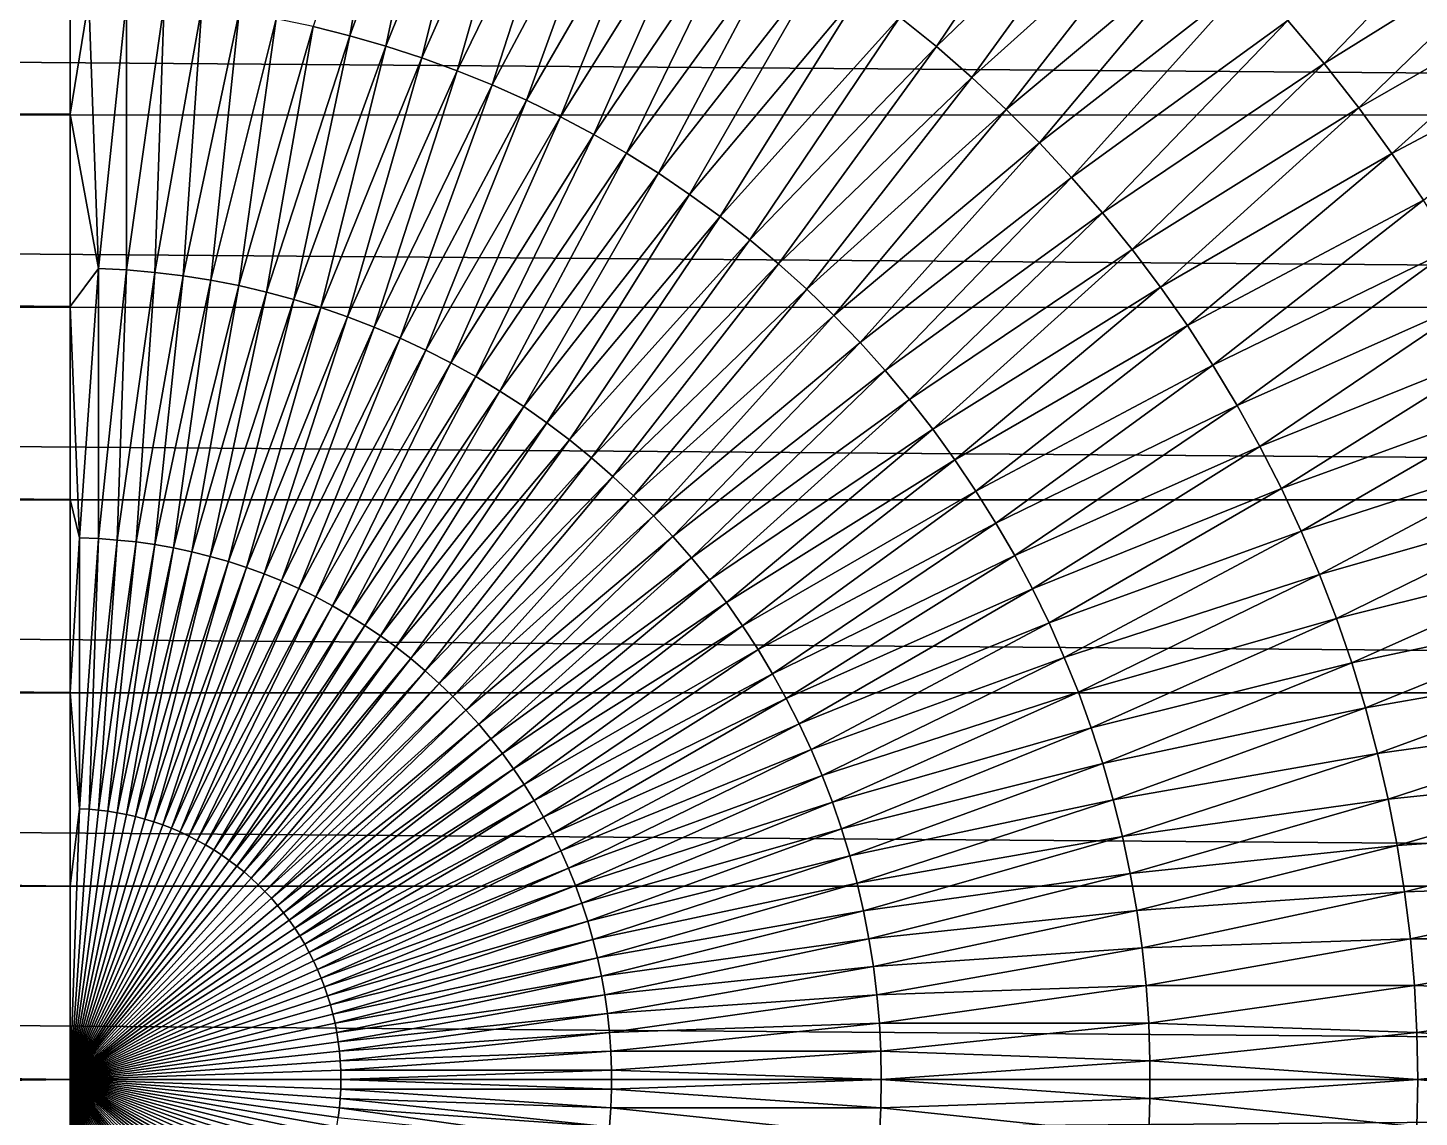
# Model space of a CAD drawing. Header units: millimetres. Extents: x -3250 to 5350, y -3250 to 3250.
# Drawn here: x 4545.6 to 4689.1, y -3.9 to 108.4 of the extents above; entities that cross this region are included whole.
import ezdxf

# ---------------------------------------------------------------- set-up
doc = ezdxf.new("R2010")
doc.units = ezdxf.units.MM
doc.header["$MEASUREMENT"] = 0
doc.layers.add('MESH_3D', color=2, linetype='CONTINUOUS')

msp = doc.modelspace()

# ---------------------------------------------------------------- linework, layer by layer
at = {"layer": 'MESH_3D'}
for points in [[(4575.05, 108.48, 26292.21), (4578.82, 107.54, 26292.21), (4583.61, 134.79, 26287.85)], [(4578.82, 107.54, 26292.21), (4588.29, 133.54, 26287.85), (4583.61, 134.79, 26287.85)], [(4578.82, 107.54, 26292.21), (4582.55, 106.47, 26292.21), (4588.29, 133.54, 26287.85)], [(4582.55, 106.47, 26292.21), (4592.93, 132.12, 26287.85), (4588.29, 133.54, 26287.85)], [(4582.55, 106.47, 26292.21), (4586.25, 105.27, 26292.21), (4592.93, 132.12, 26287.85)], [(4586.25, 105.27, 26292.21), (4597.51, 130.54, 26287.85), (4592.93, 132.12, 26287.85)], [(4586.25, 105.27, 26292.21), (4589.9, 103.94, 26292.21), (4597.51, 130.54, 26287.85)], [(4589.9, 103.94, 26292.21), (4602.04, 128.8, 26287.85), (4597.51, 130.54, 26287.85)], [(4635.53, 109.47, 26287.85), (4639.3, 106.42, 26287.85), (4654.67, 129.26, 26282.52)], [(4639.3, 106.42, 26287.85), (4659.12, 125.53, 26282.52), (4654.67, 129.26, 26282.52)], [(4589.9, 103.94, 26292.21), (4593.5, 102.49, 26292.21), (4602.04, 128.8, 26287.85)], [(4593.5, 102.49, 26292.21), (4606.5, 126.91, 26287.85), (4602.04, 128.8, 26287.85)], [(4593.5, 102.49, 26292.21), (4597.05, 100.91, 26292.21), (4606.5, 126.91, 26287.85)], [(4597.05, 100.91, 26292.21), (4610.9, 124.86, 26287.85), (4606.5, 126.91, 26287.85)], [(4597.05, 100.91, 26292.21), (4600.55, 99.2, 26292.21), (4610.9, 124.86, 26287.85)], [(4600.55, 99.2, 26292.21), (4615.22, 122.66, 26287.85), (4610.9, 124.86, 26287.85)], [(4639.3, 106.42, 26287.85), (4642.95, 103.24, 26287.85), (4659.12, 125.53, 26282.52)], [(4642.95, 103.24, 26287.85), (4663.44, 121.65, 26282.52), (4659.12, 125.53, 26282.52)], [(4675.53, 109.12, 26282.52), (4679.26, 104.67, 26282.52), (4698.26, 124.4, 26276.24)], [(4679.26, 104.67, 26282.52), (4702.51, 119.15, 26276.24), (4698.26, 124.4, 26276.24)], [(3247.67, 123.05, 26290.48), (3248.28, 105.68, 26292.99), (4550, 119.23, 26291.06)], [(4600.55, 99.2, 26292.21), (4603.98, 97.38, 26292.21), (4615.22, 122.66, 26287.85)], [(4603.98, 97.38, 26292.21), (4619.46, 120.31, 26287.85), (4615.22, 122.66, 26287.85)], [(4642.95, 103.24, 26287.85), (4646.5, 99.93, 26287.85), (4663.44, 121.65, 26282.52)], [(4646.5, 99.93, 26287.85), (4667.61, 117.61, 26282.52), (4663.44, 121.65, 26282.52)], [(2698.67, 118.75, 828.83), (5248.6, 119.23, 5628.87), (5251.01, 99.47, 5627.59)], [(3248.28, 105.68, 26292.99), (4550, 99.47, 26293.79), (4550, 119.23, 26291.06)], [(4551.94, 111.32, 26292.21), (4550, 119.23, 26291.06), (4550, 99.47, 26293.79)], [(4603.98, 97.38, 26292.21), (4607.34, 95.44, 26292.21), (4619.46, 120.31, 26287.85)], [(4607.34, 95.44, 26292.21), (4623.62, 117.81, 26287.85), (4619.46, 120.31, 26287.85)], [(4679.26, 104.67, 26282.52), (4682.84, 100.1, 26282.52), (4702.51, 119.15, 26276.24)], [(4682.84, 100.1, 26282.52), (4706.58, 113.76, 26276.24), (4702.51, 119.15, 26276.24)], [(2701.05, 99.07, 827.56), (2698.67, 118.75, 828.83), (5251.01, 99.47, 5627.59)], [(4607.34, 95.44, 26292.21), (4610.64, 93.38, 26292.21), (4623.62, 117.81, 26287.85)], [(4610.64, 93.38, 26292.21), (4627.68, 115.17, 26287.85), (4623.62, 117.81, 26287.85)], [(4646.5, 99.93, 26287.85), (4649.93, 96.5, 26287.85), (4667.61, 117.61, 26282.52)], [(4649.93, 96.5, 26287.85), (4671.65, 113.44, 26282.52), (4667.61, 117.61, 26282.52)], [(4610.64, 93.38, 26292.21), (4613.86, 91.2, 26292.21), (4627.68, 115.17, 26287.85)], [(4613.86, 91.2, 26292.21), (4631.65, 112.39, 26287.85), (4627.68, 115.17, 26287.85)], [(4649.93, 96.5, 26287.85), (4653.24, 92.95, 26287.85), (4671.65, 113.44, 26282.52)], [(4653.24, 92.95, 26287.85), (4675.53, 109.12, 26282.52), (4671.65, 113.44, 26282.52)], [(4682.84, 100.1, 26282.52), (4686.25, 95.4, 26282.52), (4706.58, 113.76, 26276.24)], [(4686.25, 95.4, 26282.52), (4710.45, 108.22, 26276.24), (4706.58, 113.76, 26276.24)], [(4613.86, 91.2, 26292.21), (4617.01, 88.92, 26292.21), (4631.65, 112.39, 26287.85)], [(4617.01, 88.92, 26292.21), (4635.53, 109.47, 26287.85), (4631.65, 112.39, 26287.85)], [(4552.92, 83.57, 26295.62), (4551.94, 111.32, 26292.21), (4550, 99.47, 26293.79)], [(4552.92, 83.57, 26295.62), (4555.83, 111.19, 26292.21), (4551.94, 111.32, 26292.21)], [(4552.92, 83.57, 26295.62), (4555.83, 83.42, 26295.62), (4555.83, 111.19, 26292.21)], [(4555.83, 83.42, 26295.62), (4559.7, 110.91, 26292.21), (4555.83, 111.19, 26292.21)], [(4555.83, 83.42, 26295.62), (4558.74, 83.16, 26295.62), (4559.7, 110.91, 26292.21)], [(4558.74, 83.16, 26295.62), (4563.57, 110.51, 26292.21), (4559.7, 110.91, 26292.21)], [(4558.74, 83.16, 26295.62), (4561.64, 82.81, 26295.62), (4563.57, 110.51, 26292.21)], [(4561.64, 82.81, 26295.62), (4567.42, 109.97, 26292.21), (4563.57, 110.51, 26292.21)], [(4561.64, 82.81, 26295.62), (4564.52, 82.35, 26295.62), (4567.42, 109.97, 26292.21)], [(4564.52, 82.35, 26295.62), (4571.24, 109.29, 26292.21), (4567.42, 109.97, 26292.21)], [(4564.52, 82.35, 26295.62), (4567.39, 81.8, 26295.62), (4571.24, 109.29, 26292.21)], [(4567.39, 81.8, 26295.62), (4575.05, 108.48, 26292.21), (4571.24, 109.29, 26292.21)], [(4617.01, 88.92, 26292.21), (4620.07, 86.53, 26292.21), (4635.53, 109.47, 26287.85)], [(4620.07, 86.53, 26292.21), (4639.3, 106.42, 26287.85), (4635.53, 109.47, 26287.85)], [(4653.24, 92.95, 26287.85), (4656.42, 89.3, 26287.85), (4675.53, 109.12, 26282.52)], [(4656.42, 89.3, 26287.85), (4679.26, 104.67, 26282.52), (4675.53, 109.12, 26282.52)], [(4567.39, 81.8, 26295.62), (4570.23, 81.14, 26295.62), (4575.05, 108.48, 26292.21)], [(4570.23, 81.14, 26295.62), (4578.82, 107.54, 26292.21), (4575.05, 108.48, 26292.21)], [(4686.25, 95.4, 26282.52), (4689.5, 90.59, 26282.52), (4710.45, 108.22, 26276.24)], [(4570.23, 81.14, 26295.62), (4573.05, 80.38, 26295.62), (4578.82, 107.54, 26292.21)], [(4573.05, 80.38, 26295.62), (4582.55, 106.47, 26292.21), (4578.82, 107.54, 26292.21)], [(4573.05, 80.38, 26295.62), (4575.84, 79.53, 26295.62), (4582.55, 106.47, 26292.21)], [(4575.84, 79.53, 26295.62), (4586.25, 105.27, 26292.21), (4582.55, 106.47, 26292.21)], [(4620.07, 86.53, 26292.21), (4623.04, 84.03, 26292.21), (4639.3, 106.42, 26287.85)], [(4623.04, 84.03, 26292.21), (4642.95, 103.24, 26287.85), (4639.3, 106.42, 26287.85)], [(3248.28, 105.68, 26292.99), (3248.8, 88.23, 26295.12), (4550, 99.47, 26293.79)], [(4575.84, 79.53, 26295.62), (4578.6, 78.58, 26295.62), (4586.25, 105.27, 26292.21)], [(4578.6, 78.58, 26295.62), (4589.9, 103.94, 26292.21), (4586.25, 105.27, 26292.21)], [(4578.6, 78.58, 26295.62), (4581.33, 77.53, 26295.62), (4589.9, 103.94, 26292.21)], [(4581.33, 77.53, 26295.62), (4593.5, 102.49, 26292.21), (4589.9, 103.94, 26292.21)], [(4656.42, 89.3, 26287.85), (4659.47, 85.53, 26287.85), (4679.26, 104.67, 26282.52)], [(4659.47, 85.53, 26287.85), (4682.84, 100.1, 26282.52), (4679.26, 104.67, 26282.52)], [(4581.33, 77.53, 26295.62), (4584.01, 76.39, 26295.62), (4593.5, 102.49, 26292.21)], [(4584.01, 76.39, 26295.62), (4597.05, 100.91, 26292.21), (4593.5, 102.49, 26292.21)], [(4623.04, 84.03, 26292.21), (4625.93, 81.43, 26292.21), (4642.95, 103.24, 26287.85)], [(4625.93, 81.43, 26292.21), (4646.5, 99.93, 26287.85), (4642.95, 103.24, 26287.85)], [(4584.01, 76.39, 26295.62), (4586.66, 75.16, 26295.62), (4597.05, 100.91, 26292.21)], [(4586.66, 75.16, 26295.62), (4600.55, 99.2, 26292.21), (4597.05, 100.91, 26292.21)], [(2701.05, 99.07, 827.56), (5251.01, 99.47, 5627.59), (5252.98, 79.65, 5626.54)], [(2703.01, 79.33, 826.53), (2701.05, 99.07, 827.56), (5252.98, 79.65, 5626.54)], [(3248.8, 88.23, 26295.12), (4550, 79.65, 26296.02), (4550, 99.47, 26293.79)], [(4552.92, 83.57, 26295.62), (4550, 99.47, 26293.79), (4550, 79.65, 26296.02)], [(4586.66, 75.16, 26295.62), (4589.26, 73.83, 26295.62), (4600.55, 99.2, 26292.21)], [(4589.26, 73.83, 26295.62), (4603.98, 97.38, 26292.21), (4600.55, 99.2, 26292.21)], [(4625.93, 81.43, 26292.21), (4628.73, 78.73, 26292.21), (4646.5, 99.93, 26287.85)], [(4628.73, 78.73, 26292.21), (4649.93, 96.5, 26287.85), (4646.5, 99.93, 26287.85)], [(4659.47, 85.53, 26287.85), (4662.39, 81.65, 26287.85), (4682.84, 100.1, 26282.52)], [(4662.39, 81.65, 26287.85), (4686.25, 95.4, 26282.52), (4682.84, 100.1, 26282.52)], [(4589.26, 73.83, 26295.62), (4591.81, 72.42, 26295.62), (4603.98, 97.38, 26292.21)], [(4591.81, 72.42, 26295.62), (4607.34, 95.44, 26292.21), (4603.98, 97.38, 26292.21)], [(4628.73, 78.73, 26292.21), (4631.43, 75.93, 26292.21), (4649.93, 96.5, 26287.85)], [(4631.43, 75.93, 26292.21), (4653.24, 92.95, 26287.85), (4649.93, 96.5, 26287.85)], [(4591.81, 72.42, 26295.62), (4594.31, 70.92, 26295.62), (4607.34, 95.44, 26292.21)], [(4594.31, 70.92, 26295.62), (4610.64, 93.38, 26292.21), (4607.34, 95.44, 26292.21)], [(4662.39, 81.65, 26287.85), (4665.17, 77.68, 26287.85), (4686.25, 95.4, 26282.52)], [(4665.17, 77.68, 26287.85), (4689.5, 90.59, 26282.52), (4686.25, 95.4, 26282.52)], [(4594.31, 70.92, 26295.62), (4596.76, 69.33, 26295.62), (4610.64, 93.38, 26292.21)], [(4596.76, 69.33, 26295.62), (4613.86, 91.2, 26292.21), (4610.64, 93.38, 26292.21)], [(4631.43, 75.93, 26292.21), (4634.03, 73.04, 26292.21), (4653.24, 92.95, 26287.85)], [(4634.03, 73.04, 26292.21), (4656.42, 89.3, 26287.85), (4653.24, 92.95, 26287.85)], [(4596.76, 69.33, 26295.62), (4599.15, 67.65, 26295.62), (4613.86, 91.2, 26292.21)], [(4599.15, 67.65, 26295.62), (4617.01, 88.92, 26292.21), (4613.86, 91.2, 26292.21)], [(4665.17, 77.68, 26287.85), (4667.81, 73.62, 26287.85), (4689.5, 90.59, 26282.52)], [(4667.81, 73.62, 26287.85), (4692.57, 85.67, 26282.52), (4689.5, 90.59, 26282.52)], [(4634.03, 73.04, 26292.21), (4636.53, 70.07, 26292.21), (4656.42, 89.3, 26287.85)], [(4636.53, 70.07, 26292.21), (4659.47, 85.53, 26287.85), (4656.42, 89.3, 26287.85)], [(3248.8, 88.23, 26295.12), (3249.23, 70.7, 26296.87), (4550, 79.65, 26296.02)], [(4599.15, 67.65, 26295.62), (4601.48, 65.9, 26295.62), (4617.01, 88.92, 26292.21)], [(4601.48, 65.9, 26295.62), (4620.07, 86.53, 26292.21), (4617.01, 88.92, 26292.21)], [(4601.48, 65.9, 26295.62), (4603.75, 64.06, 26295.62), (4620.07, 86.53, 26292.21)], [(4603.75, 64.06, 26295.62), (4623.04, 84.03, 26292.21), (4620.07, 86.53, 26292.21)], [(4636.53, 70.07, 26292.21), (4638.92, 67.01, 26292.21), (4659.47, 85.53, 26287.85)], [(4638.92, 67.01, 26292.21), (4662.39, 81.65, 26287.85), (4659.47, 85.53, 26287.85)], [(4667.81, 73.62, 26287.85), (4670.31, 69.46, 26287.85), (4692.57, 85.67, 26282.52)], [(4670.31, 69.46, 26287.85), (4695.47, 80.64, 26282.52), (4692.57, 85.67, 26282.52)], [(4550.97, 55.8, 26298.05), (4552.92, 83.57, 26295.62), (4550, 79.65, 26296.02)], [(4550.97, 55.8, 26298.05), (4552.92, 55.73, 26298.05), (4552.92, 83.57, 26295.62)], [(4552.92, 55.73, 26298.05), (4555.83, 83.42, 26295.62), (4552.92, 83.57, 26295.62)], [(4552.92, 55.73, 26298.05), (4554.86, 55.59, 26298.05), (4555.83, 83.42, 26295.62)], [(4554.86, 55.59, 26298.05), (4558.74, 83.16, 26295.62), (4555.83, 83.42, 26295.62)], [(4603.75, 64.06, 26295.62), (4605.95, 62.14, 26295.62), (4623.04, 84.03, 26292.21)], [(4605.95, 62.14, 26295.62), (4625.93, 81.43, 26292.21), (4623.04, 84.03, 26292.21)], [(4554.86, 55.59, 26298.05), (4556.8, 55.39, 26298.05), (4558.74, 83.16, 26295.62)], [(4556.8, 55.39, 26298.05), (4561.64, 82.81, 26295.62), (4558.74, 83.16, 26295.62)], [(4556.8, 55.39, 26298.05), (4558.73, 55.12, 26298.05), (4561.64, 82.81, 26295.62)], [(4558.73, 55.12, 26298.05), (4564.52, 82.35, 26295.62), (4561.64, 82.81, 26295.62)], [(4558.73, 55.12, 26298.05), (4560.65, 54.78, 26298.05), (4564.52, 82.35, 26295.62)], [(4560.65, 54.78, 26298.05), (4567.39, 81.8, 26295.62), (4564.52, 82.35, 26295.62)], [(4560.65, 54.78, 26298.05), (4562.55, 54.37, 26298.05), (4567.39, 81.8, 26295.62)], [(4562.55, 54.37, 26298.05), (4570.23, 81.14, 26295.62), (4567.39, 81.8, 26295.62)], [(4562.55, 54.37, 26298.05), (4564.44, 53.9, 26298.05), (4570.23, 81.14, 26295.62)], [(4564.44, 53.9, 26298.05), (4573.05, 80.38, 26295.62), (4570.23, 81.14, 26295.62)], [(4564.44, 53.9, 26298.05), (4566.32, 53.37, 26298.05), (4573.05, 80.38, 26295.62)], [(4566.32, 53.37, 26298.05), (4575.84, 79.53, 26295.62), (4573.05, 80.38, 26295.62)], [(4605.95, 62.14, 26295.62), (4608.09, 60.15, 26295.62), (4625.93, 81.43, 26292.21)], [(4608.09, 60.15, 26295.62), (4628.73, 78.73, 26292.21), (4625.93, 81.43, 26292.21)], [(4638.92, 67.01, 26292.21), (4641.2, 63.86, 26292.21), (4662.39, 81.65, 26287.85)], [(4641.2, 63.86, 26292.21), (4665.17, 77.68, 26287.85), (4662.39, 81.65, 26287.85)], [(4670.31, 69.46, 26287.85), (4672.66, 65.22, 26287.85), (4695.47, 80.64, 26282.52)], [(4672.66, 65.22, 26287.85), (4698.2, 75.51, 26282.52), (4695.47, 80.64, 26282.52)], [(2703.01, 79.33, 826.53), (5252.98, 79.65, 5626.54), (5254.52, 59.78, 5625.73)], [(2704.53, 59.54, 825.72), (2703.01, 79.33, 826.53), (5254.52, 59.78, 5625.73)], [(3249.23, 70.7, 26296.87), (4550, 59.78, 26297.76), (4550, 79.65, 26296.02)], [(4550.97, 55.8, 26298.05), (4550, 79.65, 26296.02), (4550, 59.78, 26297.76)], [(4566.32, 53.37, 26298.05), (4568.17, 52.76, 26298.05), (4575.84, 79.53, 26295.62)], [(4568.17, 52.76, 26298.05), (4578.6, 78.58, 26295.62), (4575.84, 79.53, 26295.62)], [(4568.17, 52.76, 26298.05), (4570, 52.1, 26298.05), (4578.6, 78.58, 26295.62)], [(4570, 52.1, 26298.05), (4581.33, 77.53, 26295.62), (4578.6, 78.58, 26295.62)], [(4570, 52.1, 26298.05), (4571.8, 51.37, 26298.05), (4581.33, 77.53, 26295.62)], [(4571.8, 51.37, 26298.05), (4584.01, 76.39, 26295.62), (4581.33, 77.53, 26295.62)], [(4608.09, 60.15, 26295.62), (4610.15, 58.09, 26295.62), (4628.73, 78.73, 26292.21)], [(4610.15, 58.09, 26295.62), (4631.43, 75.93, 26292.21), (4628.73, 78.73, 26292.21)], [(4641.2, 63.86, 26292.21), (4643.38, 60.64, 26292.21), (4665.17, 77.68, 26287.85)], [(4643.38, 60.64, 26292.21), (4667.81, 73.62, 26287.85), (4665.17, 77.68, 26287.85)], [(4571.8, 51.37, 26298.05), (4573.58, 50.58, 26298.05), (4584.01, 76.39, 26295.62)], [(4573.58, 50.58, 26298.05), (4586.66, 75.16, 26295.62), (4584.01, 76.39, 26295.62)], [(4573.58, 50.58, 26298.05), (4575.34, 49.72, 26298.05), (4586.66, 75.16, 26295.62)], [(4575.34, 49.72, 26298.05), (4589.26, 73.83, 26295.62), (4586.66, 75.16, 26295.62)], [(4610.15, 58.09, 26295.62), (4612.14, 55.95, 26295.62), (4631.43, 75.93, 26292.21)], [(4612.14, 55.95, 26295.62), (4634.03, 73.04, 26292.21), (4631.43, 75.93, 26292.21)], [(4672.66, 65.22, 26287.85), (4674.86, 60.9, 26287.85), (4698.2, 75.51, 26282.52)], [(4674.86, 60.9, 26287.85), (4700.75, 70.29, 26282.52), (4698.2, 75.51, 26282.52)], [(4575.34, 49.72, 26298.05), (4577.05, 48.81, 26298.05), (4589.26, 73.83, 26295.62)], [(4577.05, 48.81, 26298.05), (4591.81, 72.42, 26295.62), (4589.26, 73.83, 26295.62)], [(4643.38, 60.64, 26292.21), (4645.44, 57.34, 26292.21), (4667.81, 73.62, 26287.85)], [(4645.44, 57.34, 26292.21), (4670.31, 69.46, 26287.85), (4667.81, 73.62, 26287.85)], [(4577.05, 48.81, 26298.05), (4578.74, 47.83, 26298.05), (4591.81, 72.42, 26295.62)], [(4578.74, 47.83, 26298.05), (4594.31, 70.92, 26295.62), (4591.81, 72.42, 26295.62)], [(4612.14, 55.95, 26295.62), (4614.06, 53.75, 26295.62), (4634.03, 73.04, 26292.21)], [(4614.06, 53.75, 26295.62), (4636.53, 70.07, 26292.21), (4634.03, 73.04, 26292.21)], [(3249.23, 70.7, 26296.87), (3249.57, 53.11, 26298.24), (4550, 59.78, 26297.76)], [(4578.74, 47.83, 26298.05), (4580.39, 46.8, 26298.05), (4594.31, 70.92, 26295.62)], [(4580.39, 46.8, 26298.05), (4596.76, 69.33, 26295.62), (4594.31, 70.92, 26295.62)], [(4674.86, 60.9, 26287.85), (4676.91, 56.5, 26287.85), (4700.75, 70.29, 26282.52)], [(4676.91, 56.5, 26287.85), (4703.11, 64.99, 26282.52), (4700.75, 70.29, 26282.52)], [(4580.39, 46.8, 26298.05), (4582.01, 45.71, 26298.05), (4596.76, 69.33, 26295.62)], [(4582.01, 45.71, 26298.05), (4599.15, 67.65, 26295.62), (4596.76, 69.33, 26295.62)], [(4614.06, 53.75, 26295.62), (4615.9, 51.48, 26295.62), (4636.53, 70.07, 26292.21)], [(4615.9, 51.48, 26295.62), (4638.92, 67.01, 26292.21), (4636.53, 70.07, 26292.21)], [(4645.44, 57.34, 26292.21), (4647.38, 53.98, 26292.21), (4670.31, 69.46, 26287.85)], [(4647.38, 53.98, 26292.21), (4672.66, 65.22, 26287.85), (4670.31, 69.46, 26287.85)], [(4582.01, 45.71, 26298.05), (4583.58, 44.57, 26298.05), (4599.15, 67.65, 26295.62)], [(4583.58, 44.57, 26298.05), (4601.48, 65.9, 26295.62), (4599.15, 67.65, 26295.62)], [(4615.9, 51.48, 26295.62), (4617.65, 49.15, 26295.62), (4638.92, 67.01, 26292.21)], [(4617.65, 49.15, 26295.62), (4641.2, 63.86, 26292.21), (4638.92, 67.01, 26292.21)], [(4583.58, 44.57, 26298.05), (4585.12, 43.37, 26298.05), (4601.48, 65.9, 26295.62)], [(4585.12, 43.37, 26298.05), (4603.75, 64.06, 26295.62), (4601.48, 65.9, 26295.62)], [(4647.38, 53.98, 26292.21), (4649.2, 50.55, 26292.21), (4672.66, 65.22, 26287.85)], [(4649.2, 50.55, 26292.21), (4674.86, 60.9, 26287.85), (4672.66, 65.22, 26287.85)], [(4676.91, 56.5, 26287.85), (4678.8, 52.04, 26287.85), (4703.11, 64.99, 26282.52)], [(4678.8, 52.04, 26287.85), (4705.28, 59.61, 26282.52), (4703.11, 64.99, 26282.52)], [(4585.12, 43.37, 26298.05), (4586.61, 42.12, 26298.05), (4603.75, 64.06, 26295.62)], [(4586.61, 42.12, 26298.05), (4605.95, 62.14, 26295.62), (4603.75, 64.06, 26295.62)], [(4617.65, 49.15, 26295.62), (4619.33, 46.76, 26295.62), (4641.2, 63.86, 26292.21)], [(4619.33, 46.76, 26295.62), (4643.38, 60.64, 26292.21), (4641.2, 63.86, 26292.21)], [(4586.61, 42.12, 26298.05), (4588.06, 40.81, 26298.05), (4605.95, 62.14, 26295.62)], [(4588.06, 40.81, 26298.05), (4608.09, 60.15, 26295.62), (4605.95, 62.14, 26295.62)], [(4619.33, 46.76, 26295.62), (4620.92, 44.31, 26295.62), (4643.38, 60.64, 26292.21)], [(4620.92, 44.31, 26295.62), (4645.44, 57.34, 26292.21), (4643.38, 60.64, 26292.21)], [(4649.2, 50.55, 26292.21), (4650.91, 47.05, 26292.21), (4674.86, 60.9, 26287.85)], [(4650.91, 47.05, 26292.21), (4676.91, 56.5, 26287.85), (4674.86, 60.9, 26287.85)], [(2704.53, 59.54, 825.72), (5254.52, 59.78, 5625.73), (5255.61, 39.88, 5625.14)], [(2705.62, 39.71, 825.14), (2704.53, 59.54, 825.72), (5255.61, 39.88, 5625.14)], [(3249.57, 53.11, 26298.24), (4550, 39.88, 26299.01), (4550, 59.78, 26297.76)], [(4550.97, 55.8, 26298.05), (4550, 59.78, 26297.76), (4550, 39.88, 26299.01)], [(4588.06, 40.81, 26298.05), (4589.46, 39.46, 26298.05), (4608.09, 60.15, 26295.62)], [(4589.46, 39.46, 26298.05), (4610.15, 58.09, 26295.62), (4608.09, 60.15, 26295.62)], [(4678.8, 52.04, 26287.85), (4680.54, 47.51, 26287.85), (4705.28, 59.61, 26282.52)], [(4680.54, 47.51, 26287.85), (4707.27, 54.15, 26282.52), (4705.28, 59.61, 26282.52)], [(4589.46, 39.46, 26298.05), (4590.81, 38.06, 26298.05), (4610.15, 58.09, 26295.62)], [(4590.81, 38.06, 26298.05), (4612.14, 55.95, 26295.62), (4610.15, 58.09, 26295.62)], [(4590.81, 38.06, 26298.05), (4592.12, 36.61, 26298.05), (4612.14, 55.95, 26295.62)], [(4592.12, 36.61, 26298.05), (4614.06, 53.75, 26295.62), (4612.14, 55.95, 26295.62)], [(4620.92, 44.31, 26295.62), (4622.42, 41.81, 26295.62), (4645.44, 57.34, 26292.21)], [(4622.42, 41.81, 26295.62), (4647.38, 53.98, 26292.21), (4645.44, 57.34, 26292.21)], [(4650.91, 47.05, 26292.21), (4652.49, 43.5, 26292.21), (4676.91, 56.5, 26287.85)], [(4652.49, 43.5, 26292.21), (4678.8, 52.04, 26287.85), (4676.91, 56.5, 26287.85)], [(4550.97, 27.9, 26299.51), (4550.97, 55.8, 26298.05), (4550, 39.88, 26299.01)], [(4550.97, 27.9, 26299.51), (4552.92, 55.73, 26298.05), (4550.97, 55.8, 26298.05)], [(4550.97, 27.9, 26299.51), (4551.95, 27.85, 26299.51), (4552.92, 55.73, 26298.05)], [(4551.95, 27.85, 26299.51), (4554.86, 55.59, 26298.05), (4552.92, 55.73, 26298.05)], [(4551.95, 27.85, 26299.51), (4552.92, 27.77, 26299.51), (4554.86, 55.59, 26298.05)], [(4552.92, 27.77, 26299.51), (4556.8, 55.39, 26298.05), (4554.86, 55.59, 26298.05)], [(4552.92, 27.77, 26299.51), (4553.89, 27.65, 26299.51), (4556.8, 55.39, 26298.05)], [(4553.89, 27.65, 26299.51), (4558.73, 55.12, 26298.05), (4556.8, 55.39, 26298.05)], [(4553.89, 27.65, 26299.51), (4554.85, 27.5, 26299.51), (4558.73, 55.12, 26298.05)], [(4554.85, 27.5, 26299.51), (4560.65, 54.78, 26298.05), (4558.73, 55.12, 26298.05)], [(4554.85, 27.5, 26299.51), (4555.8, 27.31, 26299.51), (4560.65, 54.78, 26298.05)], [(4555.8, 27.31, 26299.51), (4562.55, 54.37, 26298.05), (4560.65, 54.78, 26298.05)], [(3249.57, 53.11, 26298.24), (3249.81, 35.45, 26299.21), (4550, 39.88, 26299.01)], [(4555.8, 27.31, 26299.51), (4556.75, 27.09, 26299.51), (4562.55, 54.37, 26298.05)], [(4556.75, 27.09, 26299.51), (4564.44, 53.9, 26298.05), (4562.55, 54.37, 26298.05)], [(4556.75, 27.09, 26299.51), (4557.7, 26.84, 26299.51), (4564.44, 53.9, 26298.05)], [(4557.7, 26.84, 26299.51), (4566.32, 53.37, 26298.05), (4564.44, 53.9, 26298.05)], [(4557.7, 26.84, 26299.51), (4558.63, 26.55, 26299.51), (4566.32, 53.37, 26298.05)], [(4558.63, 26.55, 26299.51), (4568.17, 52.76, 26298.05), (4566.32, 53.37, 26298.05)], [(4592.12, 36.61, 26298.05), (4593.37, 35.12, 26298.05), (4614.06, 53.75, 26295.62)], [(4593.37, 35.12, 26298.05), (4615.9, 51.48, 26295.62), (4614.06, 53.75, 26295.62)], [(4622.42, 41.81, 26295.62), (4623.83, 39.26, 26295.62), (4647.38, 53.98, 26292.21)], [(4623.83, 39.26, 26295.62), (4649.2, 50.55, 26292.21), (4647.38, 53.98, 26292.21)], [(4680.54, 47.51, 26287.85), (4682.12, 42.93, 26287.85), (4707.27, 54.15, 26282.52)], [(4682.12, 42.93, 26287.85), (4709.06, 48.63, 26282.52), (4707.27, 54.15, 26282.52)], [(4558.63, 26.55, 26299.51), (4559.55, 26.24, 26299.51), (4568.17, 52.76, 26298.05)], [(4559.55, 26.24, 26299.51), (4570, 52.1, 26298.05), (4568.17, 52.76, 26298.05)], [(4559.55, 26.24, 26299.51), (4560.46, 25.89, 26299.51), (4570, 52.1, 26298.05)], [(4560.46, 25.89, 26299.51), (4571.8, 51.37, 26298.05), (4570, 52.1, 26298.05)], [(4652.49, 43.5, 26292.21), (4653.94, 39.9, 26292.21), (4678.8, 52.04, 26287.85)], [(4653.94, 39.9, 26292.21), (4680.54, 47.51, 26287.85), (4678.8, 52.04, 26287.85)], [(4560.46, 25.89, 26299.51), (4561.36, 25.51, 26299.51), (4571.8, 51.37, 26298.05)], [(4561.36, 25.51, 26299.51), (4573.58, 50.58, 26298.05), (4571.8, 51.37, 26298.05)], [(4561.36, 25.51, 26299.51), (4562.24, 25.09, 26299.51), (4573.58, 50.58, 26298.05)], [(4562.24, 25.09, 26299.51), (4575.34, 49.72, 26298.05), (4573.58, 50.58, 26298.05)], [(4593.37, 35.12, 26298.05), (4594.57, 33.58, 26298.05), (4615.9, 51.48, 26295.62)], [(4594.57, 33.58, 26298.05), (4617.65, 49.15, 26295.62), (4615.9, 51.48, 26295.62)], [(4623.83, 39.26, 26295.62), (4625.16, 36.66, 26295.62), (4649.2, 50.55, 26292.21)], [(4625.16, 36.66, 26295.62), (4650.91, 47.05, 26292.21), (4649.2, 50.55, 26292.21)], [(4562.24, 25.09, 26299.51), (4563.11, 24.65, 26299.51), (4575.34, 49.72, 26298.05)], [(4563.11, 24.65, 26299.51), (4577.05, 48.81, 26298.05), (4575.34, 49.72, 26298.05)], [(4563.11, 24.65, 26299.51), (4563.96, 24.18, 26299.51), (4577.05, 48.81, 26298.05)], [(4563.96, 24.18, 26299.51), (4578.74, 47.83, 26298.05), (4577.05, 48.81, 26298.05)], [(4594.57, 33.58, 26298.05), (4595.71, 32.01, 26298.05), (4617.65, 49.15, 26295.62)], [(4595.71, 32.01, 26298.05), (4619.33, 46.76, 26295.62), (4617.65, 49.15, 26295.62)], [(4563.96, 24.18, 26299.51), (4564.8, 23.68, 26299.51), (4578.74, 47.83, 26298.05)], [(4564.8, 23.68, 26299.51), (4580.39, 46.8, 26298.05), (4578.74, 47.83, 26298.05)], [(4653.94, 39.9, 26292.21), (4655.27, 36.25, 26292.21), (4680.54, 47.51, 26287.85)], [(4655.27, 36.25, 26292.21), (4682.12, 42.93, 26287.85), (4680.54, 47.51, 26287.85)], [(4682.12, 42.93, 26287.85), (4683.54, 38.29, 26287.85), (4709.06, 48.63, 26282.52)], [(4683.54, 38.29, 26287.85), (4710.66, 43.05, 26282.52), (4709.06, 48.63, 26282.52)], [(4564.8, 23.68, 26299.51), (4565.61, 23.15, 26299.51), (4580.39, 46.8, 26298.05)], [(4565.61, 23.15, 26299.51), (4582.01, 45.71, 26298.05), (4580.39, 46.8, 26298.05)], [(4595.71, 32.01, 26298.05), (4596.8, 30.39, 26298.05), (4619.33, 46.76, 26295.62)], [(4596.8, 30.39, 26298.05), (4620.92, 44.31, 26295.62), (4619.33, 46.76, 26295.62)], [(4625.16, 36.66, 26295.62), (4626.39, 34.01, 26295.62), (4650.91, 47.05, 26292.21)], [(4626.39, 34.01, 26295.62), (4652.49, 43.5, 26292.21), (4650.91, 47.05, 26292.21)], [(4565.61, 23.15, 26299.51), (4566.41, 22.59, 26299.51), (4582.01, 45.71, 26298.05)], [(4566.41, 22.59, 26299.51), (4583.58, 44.57, 26298.05), (4582.01, 45.71, 26298.05)], [(4566.41, 22.59, 26299.51), (4567.19, 22, 26299.51), (4583.58, 44.57, 26298.05)], [(4567.19, 22, 26299.51), (4585.12, 43.37, 26298.05), (4583.58, 44.57, 26298.05)], [(4567.19, 22, 26299.51), (4567.95, 21.39, 26299.51), (4585.12, 43.37, 26298.05)], [(4567.95, 21.39, 26299.51), (4586.61, 42.12, 26298.05), (4585.12, 43.37, 26298.05)], [(4596.8, 30.39, 26298.05), (4597.83, 28.74, 26298.05), (4620.92, 44.31, 26295.62)], [(4597.83, 28.74, 26298.05), (4622.42, 41.81, 26295.62), (4620.92, 44.31, 26295.62)], [(4626.39, 34.01, 26295.62), (4627.53, 31.33, 26295.62), (4652.49, 43.5, 26292.21)], [(4627.53, 31.33, 26295.62), (4653.94, 39.9, 26292.21), (4652.49, 43.5, 26292.21)], [(4683.54, 38.29, 26287.85), (4684.79, 33.61, 26287.85), (4710.66, 43.05, 26282.52)], [(4684.79, 33.61, 26287.85), (4712.07, 37.42, 26282.52), (4710.66, 43.05, 26282.52)], [(4567.95, 21.39, 26299.51), (4568.68, 20.75, 26299.51), (4586.61, 42.12, 26298.05)], [(4568.68, 20.75, 26299.51), (4588.06, 40.81, 26298.05), (4586.61, 42.12, 26298.05)], [(4597.83, 28.74, 26298.05), (4598.81, 27.05, 26298.05), (4622.42, 41.81, 26295.62)], [(4598.81, 27.05, 26298.05), (4623.83, 39.26, 26295.62), (4622.42, 41.81, 26295.62)], [(4655.27, 36.25, 26292.21), (4656.47, 32.55, 26292.21), (4682.12, 42.93, 26287.85)], [(4656.47, 32.55, 26292.21), (4683.54, 38.29, 26287.85), (4682.12, 42.93, 26287.85)], [(4568.68, 20.75, 26299.51), (4569.39, 20.08, 26299.51), (4588.06, 40.81, 26298.05)], [(4569.39, 20.08, 26299.51), (4589.46, 39.46, 26298.05), (4588.06, 40.81, 26298.05)], [(2705.62, 39.71, 825.14), (5255.61, 39.88, 5625.14), (5256.27, 19.94, 5624.79)], [(2706.27, 19.86, 824.79), (2705.62, 39.71, 825.14), (5256.27, 19.94, 5624.79)], [(3249.81, 35.45, 26299.21), (4550, 19.94, 26299.75), (4550, 39.88, 26299.01)], [(4550.97, 27.9, 26299.51), (4550, 39.88, 26299.01), (4550, 19.94, 26299.75)], [(4569.39, 20.08, 26299.51), (4570.08, 19.39, 26299.51), (4589.46, 39.46, 26298.05)], [(4570.08, 19.39, 26299.51), (4590.81, 38.06, 26298.05), (4589.46, 39.46, 26298.05)], [(4598.81, 27.05, 26298.05), (4599.72, 25.34, 26298.05), (4623.83, 39.26, 26295.62)], [(4599.72, 25.34, 26298.05), (4625.16, 36.66, 26295.62), (4623.83, 39.26, 26295.62)], [(4627.53, 31.33, 26295.62), (4628.58, 28.6, 26295.62), (4653.94, 39.9, 26292.21)], [(4628.58, 28.6, 26295.62), (4655.27, 36.25, 26292.21), (4653.94, 39.9, 26292.21)], [(4570.08, 19.39, 26299.51), (4570.75, 18.68, 26299.51), (4590.81, 38.06, 26298.05)], [(4570.75, 18.68, 26299.51), (4592.12, 36.61, 26298.05), (4590.81, 38.06, 26298.05)], [(4656.47, 32.55, 26292.21), (4657.54, 28.82, 26292.21), (4683.54, 38.29, 26287.85)], [(4657.54, 28.82, 26292.21), (4684.79, 33.61, 26287.85), (4683.54, 38.29, 26287.85)], [(4684.79, 33.61, 26287.85), (4685.88, 28.88, 26287.85), (4712.07, 37.42, 26282.52)], [(4685.88, 28.88, 26287.85), (4713.27, 31.74, 26282.52), (4712.07, 37.42, 26282.52)], [(4570.75, 18.68, 26299.51), (4571.39, 17.95, 26299.51), (4592.12, 36.61, 26298.05)], [(4571.39, 17.95, 26299.51), (4593.37, 35.12, 26298.05), (4592.12, 36.61, 26298.05)], [(4599.72, 25.34, 26298.05), (4600.58, 23.58, 26298.05), (4625.16, 36.66, 26295.62)], [(4600.58, 23.58, 26298.05), (4626.39, 34.01, 26295.62), (4625.16, 36.66, 26295.62)], [(4628.58, 28.6, 26295.62), (4629.53, 25.84, 26295.62), (4655.27, 36.25, 26292.21)], [(4629.53, 25.84, 26295.62), (4656.47, 32.55, 26292.21), (4655.27, 36.25, 26292.21)], [(3249.81, 35.45, 26299.21), (3249.95, 17.75, 26299.8), (4550, 19.94, 26299.75)], [(4571.39, 17.95, 26299.51), (4572, 17.19, 26299.51), (4593.37, 35.12, 26298.05)], [(4572, 17.19, 26299.51), (4594.57, 33.58, 26298.05), (4593.37, 35.12, 26298.05)], [(4572, 17.19, 26299.51), (4572.59, 16.41, 26299.51), (4594.57, 33.58, 26298.05)], [(4572.59, 16.41, 26299.51), (4595.71, 32.01, 26298.05), (4594.57, 33.58, 26298.05)], [(4600.58, 23.58, 26298.05), (4601.37, 21.8, 26298.05), (4626.39, 34.01, 26295.62)], [(4601.37, 21.8, 26298.05), (4627.53, 31.33, 26295.62), (4626.39, 34.01, 26295.62)], [(4657.54, 28.82, 26292.21), (4658.48, 25.05, 26292.21), (4684.79, 33.61, 26287.85)], [(4658.48, 25.05, 26292.21), (4685.88, 28.88, 26287.85), (4684.79, 33.61, 26287.85)], [(4572.59, 16.41, 26299.51), (4573.15, 15.61, 26299.51), (4595.71, 32.01, 26298.05)], [(4573.15, 15.61, 26299.51), (4596.8, 30.39, 26298.05), (4595.71, 32.01, 26298.05)], [(4629.53, 25.84, 26295.62), (4630.38, 23.05, 26295.62), (4656.47, 32.55, 26292.21)], [(4630.38, 23.05, 26295.62), (4657.54, 28.82, 26292.21), (4656.47, 32.55, 26292.21)], [(4685.88, 28.88, 26287.85), (4686.81, 24.12, 26287.85), (4713.27, 31.74, 26282.52)], [(4686.81, 24.12, 26287.85), (4714.28, 26.02, 26282.52), (4713.27, 31.74, 26282.52)], [(4573.15, 15.61, 26299.51), (4573.68, 14.8, 26299.51), (4596.8, 30.39, 26298.05)], [(4573.68, 14.8, 26299.51), (4597.83, 28.74, 26298.05), (4596.8, 30.39, 26298.05)], [(4601.37, 21.8, 26298.05), (4602.1, 20, 26298.05), (4627.53, 31.33, 26295.62)], [(4602.1, 20, 26298.05), (4628.58, 28.6, 26295.62), (4627.53, 31.33, 26295.62)], [(4573.68, 14.8, 26299.51), (4574.18, 13.96, 26299.51), (4597.83, 28.74, 26298.05)], [(4574.18, 13.96, 26299.51), (4598.81, 27.05, 26298.05), (4597.83, 28.74, 26298.05)], [(4630.38, 23.05, 26295.62), (4631.14, 20.23, 26295.62), (4657.54, 28.82, 26292.21)], [(4631.14, 20.23, 26295.62), (4658.48, 25.05, 26292.21), (4657.54, 28.82, 26292.21)], [(4658.48, 25.05, 26292.21), (4659.29, 21.24, 26292.21), (4685.88, 28.88, 26287.85)], [(4659.29, 21.24, 26292.21), (4686.81, 24.12, 26287.85), (4685.88, 28.88, 26287.85)], [(4550.97, 27.9, 26299.51), (4550, 19.94, 26299.75), (4550, 0, 26300)], [(4550.97, 27.9, 26299.51), (4550, 0, 26300), (4551.95, 27.85, 26299.51)], [(4551.95, 27.85, 26299.51), (4550, 0, 26300), (4552.92, 27.77, 26299.51)], [(4552.92, 27.77, 26299.51), (4550, 0, 26300), (4553.89, 27.65, 26299.51)], [(4553.89, 27.65, 26299.51), (4550, 0, 26300), (4554.85, 27.5, 26299.51)], [(4554.85, 27.5, 26299.51), (4550, 0, 26300), (4555.8, 27.31, 26299.51)], [(4555.8, 27.31, 26299.51), (4550, 0, 26300), (4556.75, 27.09, 26299.51)], [(4602.1, 20, 26298.05), (4602.76, 18.17, 26298.05), (4628.58, 28.6, 26295.62)], [(4602.76, 18.17, 26298.05), (4629.53, 25.84, 26295.62), (4628.58, 28.6, 26295.62)], [(4556.75, 27.09, 26299.51), (4550, 0, 26300), (4557.7, 26.84, 26299.51)], [(4557.7, 26.84, 26299.51), (4550, 0, 26300), (4558.63, 26.55, 26299.51)], [(4558.63, 26.55, 26299.51), (4550, 0, 26300), (4559.55, 26.24, 26299.51)], [(4559.55, 26.24, 26299.51), (4550, 0, 26300), (4560.46, 25.89, 26299.51)], [(4560.46, 25.89, 26299.51), (4550, 0, 26300), (4561.36, 25.51, 26299.51)], [(4574.18, 13.96, 26299.51), (4574.65, 13.11, 26299.51), (4598.81, 27.05, 26298.05)], [(4574.65, 13.11, 26299.51), (4599.72, 25.34, 26298.05), (4598.81, 27.05, 26298.05)], [(4602.76, 18.17, 26298.05), (4603.37, 16.32, 26298.05), (4629.53, 25.84, 26295.62)], [(4603.37, 16.32, 26298.05), (4630.38, 23.05, 26295.62), (4629.53, 25.84, 26295.62)], [(4686.81, 24.12, 26287.85), (4687.57, 19.33, 26287.85), (4714.28, 26.02, 26282.52)], [(4687.57, 19.33, 26287.85), (4715.09, 20.27, 26282.52), (4714.28, 26.02, 26282.52)], [(4561.36, 25.51, 26299.51), (4550, 0, 26300), (4562.24, 25.09, 26299.51)], [(4562.24, 25.09, 26299.51), (4550, 0, 26300), (4563.11, 24.65, 26299.51)], [(4563.11, 24.65, 26299.51), (4550, 0, 26300), (4563.96, 24.18, 26299.51)], [(4574.65, 13.11, 26299.51), (4575.09, 12.24, 26299.51), (4599.72, 25.34, 26298.05)], [(4575.09, 12.24, 26299.51), (4600.58, 23.58, 26298.05), (4599.72, 25.34, 26298.05)], [(4631.14, 20.23, 26295.62), (4631.8, 17.39, 26295.62), (4658.48, 25.05, 26292.21)], [(4631.8, 17.39, 26295.62), (4659.29, 21.24, 26292.21), (4658.48, 25.05, 26292.21)], [(4563.96, 24.18, 26299.51), (4550, 0, 26300), (4564.8, 23.68, 26299.51)], [(4564.8, 23.68, 26299.51), (4550, 0, 26300), (4565.61, 23.15, 26299.51)], [(4565.61, 23.15, 26299.51), (4550, 0, 26300), (4566.41, 22.59, 26299.51)], [(4575.09, 12.24, 26299.51), (4575.51, 11.36, 26299.51), (4600.58, 23.58, 26298.05)], [(4575.51, 11.36, 26299.51), (4601.37, 21.8, 26298.05), (4600.58, 23.58, 26298.05)], [(4603.37, 16.32, 26298.05), (4603.9, 14.44, 26298.05), (4630.38, 23.05, 26295.62)], [(4603.9, 14.44, 26298.05), (4631.14, 20.23, 26295.62), (4630.38, 23.05, 26295.62)], [(4659.29, 21.24, 26292.21), (4659.97, 17.42, 26292.21), (4686.81, 24.12, 26287.85)], [(4659.97, 17.42, 26292.21), (4687.57, 19.33, 26287.85), (4686.81, 24.12, 26287.85)], [(4566.41, 22.59, 26299.51), (4550, 0, 26300), (4567.19, 22, 26299.51)], [(4567.19, 22, 26299.51), (4550, 0, 26300), (4567.95, 21.39, 26299.51)], [(4575.51, 11.36, 26299.51), (4575.89, 10.46, 26299.51), (4601.37, 21.8, 26298.05)], [(4575.89, 10.46, 26299.51), (4602.1, 20, 26298.05), (4601.37, 21.8, 26298.05)], [(4567.95, 21.39, 26299.51), (4550, 0, 26300), (4568.68, 20.75, 26299.51)], [(4568.68, 20.75, 26299.51), (4550, 0, 26300), (4569.39, 20.08, 26299.51)], [(4569.39, 20.08, 26299.51), (4550, 0, 26300), (4570.08, 19.39, 26299.51)], [(4603.9, 14.44, 26298.05), (4604.37, 12.55, 26298.05), (4631.14, 20.23, 26295.62)], [(4604.37, 12.55, 26298.05), (4631.8, 17.39, 26295.62), (4631.14, 20.23, 26295.62)], [(4631.8, 17.39, 26295.62), (4632.35, 14.52, 26295.62), (4659.29, 21.24, 26292.21)], [(4632.35, 14.52, 26295.62), (4659.97, 17.42, 26292.21), (4659.29, 21.24, 26292.21)], [(4687.57, 19.33, 26287.85), (4688.16, 14.52, 26287.85), (4715.09, 20.27, 26282.52)], [(4688.16, 14.52, 26287.85), (4715.7, 14.5, 26282.52), (4715.09, 20.27, 26282.52)], [(2706.27, 19.86, 824.79), (5256.27, 19.94, 5624.79), (5256.49, 0, 5624.68)], [(2706.49, 0, 824.68), (2706.27, 19.86, 824.79), (5256.49, 0, 5624.68)], [(3249.95, 17.75, 26299.8), (4550, 0, 26300), (4550, 19.94, 26299.75)], [(4570.08, 19.39, 26299.51), (4550, 0, 26300), (4570.75, 18.68, 26299.51)], [(4570.75, 18.68, 26299.51), (4550, 0, 26300), (4571.39, 17.95, 26299.51)], [(4575.89, 10.46, 26299.51), (4576.24, 9.55, 26299.51), (4602.1, 20, 26298.05)], [(4576.24, 9.55, 26299.51), (4602.76, 18.17, 26298.05), (4602.1, 20, 26298.05)], [(4659.97, 17.42, 26292.21), (4660.51, 13.57, 26292.21), (4687.57, 19.33, 26287.85)], [(4660.51, 13.57, 26292.21), (4688.16, 14.52, 26287.85), (4687.57, 19.33, 26287.85)], [(3249.95, 17.75, 26299.8), (3250, 0, 26300), (4550, 0, 26300)], [(4571.39, 17.95, 26299.51), (4550, 0, 26300), (4572, 17.19, 26299.51)], [(4576.24, 9.55, 26299.51), (4576.55, 8.63, 26299.51), (4602.76, 18.17, 26298.05)], [(4576.55, 8.63, 26299.51), (4603.37, 16.32, 26298.05), (4602.76, 18.17, 26298.05)], [(4604.37, 12.55, 26298.05), (4604.78, 10.65, 26298.05), (4631.8, 17.39, 26295.62)], [(4604.78, 10.65, 26298.05), (4632.35, 14.52, 26295.62), (4631.8, 17.39, 26295.62)], [(4632.35, 14.52, 26295.62), (4632.81, 11.64, 26295.62), (4659.97, 17.42, 26292.21)], [(4632.81, 11.64, 26295.62), (4660.51, 13.57, 26292.21), (4659.97, 17.42, 26292.21)], [(4572, 17.19, 26299.51), (4550, 0, 26300), (4572.59, 16.41, 26299.51)], [(4572.59, 16.41, 26299.51), (4550, 0, 26300), (4573.15, 15.61, 26299.51)], [(4576.55, 8.63, 26299.51), (4576.84, 7.7, 26299.51), (4603.37, 16.32, 26298.05)], [(4576.84, 7.7, 26299.51), (4603.9, 14.44, 26298.05), (4603.37, 16.32, 26298.05)], [(4573.15, 15.61, 26299.51), (4550, 0, 26300), (4573.68, 14.8, 26299.51)], [(4573.68, 14.8, 26299.51), (4550, 0, 26300), (4574.18, 13.96, 26299.51)], [(4576.84, 7.7, 26299.51), (4577.09, 6.75, 26299.51), (4603.9, 14.44, 26298.05)], [(4577.09, 6.75, 26299.51), (4604.37, 12.55, 26298.05), (4603.9, 14.44, 26298.05)], [(4604.78, 10.65, 26298.05), (4605.12, 8.73, 26298.05), (4632.35, 14.52, 26295.62)], [(4605.12, 8.73, 26298.05), (4632.81, 11.64, 26295.62), (4632.35, 14.52, 26295.62)], [(4660.51, 13.57, 26292.21), (4660.91, 9.7, 26292.21), (4688.16, 14.52, 26287.85)], [(4660.91, 9.7, 26292.21), (4688.58, 9.69, 26287.85), (4688.16, 14.52, 26287.85)], [(4688.16, 14.52, 26287.85), (4688.58, 9.69, 26287.85), (4715.7, 14.5, 26282.52)], [(4688.58, 9.69, 26287.85), (4716.1, 8.71, 26282.52), (4715.7, 14.5, 26282.52)], [(4574.18, 13.96, 26299.51), (4550, 0, 26300), (4574.65, 13.11, 26299.51)], [(4574.65, 13.11, 26299.51), (4550, 0, 26300), (4575.09, 12.24, 26299.51)], [(4632.81, 11.64, 26295.62), (4633.16, 8.74, 26295.62), (4660.51, 13.57, 26292.21)], [(4633.16, 8.74, 26295.62), (4660.91, 9.7, 26292.21), (4660.51, 13.57, 26292.21)], [(4575.09, 12.24, 26299.51), (4550, 0, 26300), (4575.51, 11.36, 26299.51)], [(4577.09, 6.75, 26299.51), (4577.31, 5.8, 26299.51), (4604.37, 12.55, 26298.05)], [(4577.31, 5.8, 26299.51), (4604.78, 10.65, 26298.05), (4604.37, 12.55, 26298.05)], [(4605.12, 8.73, 26298.05), (4605.39, 6.8, 26298.05), (4632.81, 11.64, 26295.62)], [(4605.39, 6.8, 26298.05), (4633.16, 8.74, 26295.62), (4632.81, 11.64, 26295.62)], [(4575.51, 11.36, 26299.51), (4550, 0, 26300), (4575.89, 10.46, 26299.51)], [(4575.89, 10.46, 26299.51), (4550, 0, 26300), (4576.24, 9.55, 26299.51)], [(4577.31, 5.8, 26299.51), (4577.5, 4.85, 26299.51), (4604.78, 10.65, 26298.05)], [(4577.5, 4.85, 26299.51), (4605.12, 8.73, 26298.05), (4604.78, 10.65, 26298.05)], [(4576.24, 9.55, 26299.51), (4550, 0, 26300), (4576.55, 8.63, 26299.51)], [(4576.55, 8.63, 26299.51), (4550, 0, 26300), (4576.84, 7.7, 26299.51)], [(4577.5, 4.85, 26299.51), (4577.65, 3.89, 26299.51), (4605.12, 8.73, 26298.05)], [(4577.65, 3.89, 26299.51), (4605.39, 6.8, 26298.05), (4605.12, 8.73, 26298.05)], [(4605.39, 6.8, 26298.05), (4605.59, 4.86, 26298.05), (4633.16, 8.74, 26295.62)], [(4605.59, 4.86, 26298.05), (4633.42, 5.83, 26295.62), (4633.16, 8.74, 26295.62)], [(4633.16, 8.74, 26295.62), (4633.42, 5.83, 26295.62), (4660.91, 9.7, 26292.21)], [(4633.42, 5.83, 26295.62), (4661.19, 5.83, 26292.21), (4660.91, 9.7, 26292.21)], [(4660.91, 9.7, 26292.21), (4661.19, 5.83, 26292.21), (4688.58, 9.69, 26287.85)], [(4661.19, 5.83, 26292.21), (4688.83, 4.85, 26287.85), (4688.58, 9.69, 26287.85)], [(4688.58, 9.69, 26287.85), (4688.83, 4.85, 26287.85), (4716.1, 8.71, 26282.52)], [(4688.83, 4.85, 26287.85), (4716.3, 2.9, 26282.52), (4716.1, 8.71, 26282.52)], [(4576.84, 7.7, 26299.51), (4550, 0, 26300), (4577.09, 6.75, 26299.51)], [(4577.09, 6.75, 26299.51), (4550, 0, 26300), (4577.31, 5.8, 26299.51)], [(4577.31, 5.8, 26299.51), (4550, 0, 26300), (4577.5, 4.85, 26299.51)], [(4577.65, 3.89, 26299.51), (4577.77, 2.92, 26299.51), (4605.39, 6.8, 26298.05)], [(4577.77, 2.92, 26299.51), (4605.59, 4.86, 26298.05), (4605.39, 6.8, 26298.05)], [(4605.59, 4.86, 26298.05), (4605.73, 2.92, 26298.05), (4633.42, 5.83, 26295.62)], [(4605.73, 2.92, 26298.05), (4633.57, 2.92, 26295.62), (4633.42, 5.83, 26295.62)], [(4633.42, 5.83, 26295.62), (4633.57, 2.92, 26295.62), (4661.19, 5.83, 26292.21)], [(4633.57, 2.92, 26295.62), (4661.32, 1.94, 26292.21), (4661.19, 5.83, 26292.21)], [(4661.19, 5.83, 26292.21), (4661.32, 1.94, 26292.21), (4688.83, 4.85, 26287.85)], [(4577.5, 4.85, 26299.51), (4550, 0, 26300), (4577.65, 3.89, 26299.51)], [(4577.77, 2.92, 26299.51), (4577.85, 1.95, 26299.51), (4605.59, 4.86, 26298.05)], [(4577.85, 1.95, 26299.51), (4605.73, 2.92, 26298.05), (4605.59, 4.86, 26298.05)], [(4661.32, 1.94, 26292.21), (4688.92, 0, 26287.85), (4688.83, 4.85, 26287.85)], [(4688.83, 4.85, 26287.85), (4688.92, 0, 26287.85), (4716.3, 2.9, 26282.52)], [(4577.65, 3.89, 26299.51), (4550, 0, 26300), (4577.77, 2.92, 26299.51)], [(4577.77, 2.92, 26299.51), (4550, 0, 26300), (4577.85, 1.95, 26299.51)], [(4577.85, 1.95, 26299.51), (4577.9, 0.97, 26299.51), (4605.73, 2.92, 26298.05)], [(4577.9, 0.97, 26299.51), (4605.8, 0.97, 26298.05), (4605.73, 2.92, 26298.05)], [(4605.73, 2.92, 26298.05), (4605.8, 0.97, 26298.05), (4633.57, 2.92, 26295.62)], [(4605.8, 0.97, 26298.05), (4633.62, 0, 26295.62), (4633.57, 2.92, 26295.62)], [(4633.57, 2.92, 26295.62), (4633.62, 0, 26295.62), (4661.32, 1.94, 26292.21)], [(4688.92, 0, 26287.85), (4716.3, -2.9, 26282.52), (4716.3, 2.9, 26282.52)], [(4577.85, 1.95, 26299.51), (4550, 0, 26300), (4577.9, 0.97, 26299.51)], [(4633.62, 0, 26295.62), (4661.32, -1.94, 26292.21), (4661.32, 1.94, 26292.21)], [(4661.32, 1.94, 26292.21), (4661.32, -1.94, 26292.21), (4688.92, 0, 26287.85)], [(3249.97, -14.79, 26299.86), (4550, -19.94, 26299.75), (4550, 0, 26300)], [(3250, 0, 26300), (3249.97, -14.79, 26299.86), (4550, 0, 26300)], [(4577.9, 0.97, 26299.51), (4550, 0, 26300), (4577.92, 0, 26299.51)], [(4550.97, -27.9, 26299.51), (4550, 0, 26300), (4550, -19.94, 26299.75)], [(4551.95, -27.85, 26299.51), (4550, 0, 26300), (4550.97, -27.9, 26299.51)], [(4552.92, -27.77, 26299.51), (4550, 0, 26300), (4551.95, -27.85, 26299.51)], [(4553.89, -27.65, 26299.51), (4550, 0, 26300), (4552.92, -27.77, 26299.51)], [(4554.85, -27.5, 26299.51), (4550, 0, 26300), (4553.89, -27.65, 26299.51)], [(4555.8, -27.31, 26299.51), (4550, 0, 26300), (4554.85, -27.5, 26299.51)], [(4556.75, -27.09, 26299.51), (4550, 0, 26300), (4555.8, -27.31, 26299.51)], [(4557.7, -26.84, 26299.51), (4550, 0, 26300), (4556.75, -27.09, 26299.51)], [(4558.63, -26.55, 26299.51), (4550, 0, 26300), (4557.7, -26.84, 26299.51)], [(4559.55, -26.24, 26299.51), (4550, 0, 26300), (4558.63, -26.55, 26299.51)], [(4560.46, -25.89, 26299.51), (4550, 0, 26300), (4559.55, -26.24, 26299.51)], [(4561.36, -25.51, 26299.51), (4550, 0, 26300), (4560.46, -25.89, 26299.51)], [(4562.24, -25.09, 26299.51), (4550, 0, 26300), (4561.36, -25.51, 26299.51)], [(4563.11, -24.65, 26299.51), (4550, 0, 26300), (4562.24, -25.09, 26299.51)], [(4563.96, -24.18, 26299.51), (4550, 0, 26300), (4563.11, -24.65, 26299.51)], [(4564.8, -23.68, 26299.51), (4550, 0, 26300), (4563.96, -24.18, 26299.51)], [(4565.61, -23.15, 26299.51), (4550, 0, 26300), (4564.8, -23.68, 26299.51)], [(4566.41, -22.59, 26299.51), (4550, 0, 26300), (4565.61, -23.15, 26299.51)], [(4567.19, -22, 26299.51), (4550, 0, 26300), (4566.41, -22.59, 26299.51)], [(4567.95, -21.39, 26299.51), (4550, 0, 26300), (4567.19, -22, 26299.51)], [(4568.68, -20.75, 26299.51), (4550, 0, 26300), (4567.95, -21.39, 26299.51)], [(4569.39, -20.08, 26299.51), (4550, 0, 26300), (4568.68, -20.75, 26299.51)], [(4570.08, -19.39, 26299.51), (4550, 0, 26300), (4569.39, -20.08, 26299.51)], [(4570.75, -18.68, 26299.51), (4550, 0, 26300), (4570.08, -19.39, 26299.51)], [(4571.39, -17.95, 26299.51), (4550, 0, 26300), (4570.75, -18.68, 26299.51)], [(4572, -17.19, 26299.51), (4550, 0, 26300), (4571.39, -17.95, 26299.51)], [(4572.59, -16.41, 26299.51), (4550, 0, 26300), (4572, -17.19, 26299.51)], [(4573.15, -15.61, 26299.51), (4550, 0, 26300), (4572.59, -16.41, 26299.51)], [(4573.68, -14.8, 26299.51), (4550, 0, 26300), (4573.15, -15.61, 26299.51)], [(4574.18, -13.96, 26299.51), (4550, 0, 26300), (4573.68, -14.8, 26299.51)], [(4574.65, -13.11, 26299.51), (4550, 0, 26300), (4574.18, -13.96, 26299.51)], [(4575.09, -12.24, 26299.51), (4550, 0, 26300), (4574.65, -13.11, 26299.51)], [(4575.51, -11.36, 26299.51), (4550, 0, 26300), (4575.09, -12.24, 26299.51)], [(4575.89, -10.46, 26299.51), (4550, 0, 26300), (4575.51, -11.36, 26299.51)], [(4576.24, -9.55, 26299.51), (4550, 0, 26300), (4575.89, -10.46, 26299.51)], [(4576.55, -8.63, 26299.51), (4550, 0, 26300), (4576.24, -9.55, 26299.51)], [(4576.84, -7.7, 26299.51), (4550, 0, 26300), (4576.55, -8.63, 26299.51)], [(4577.09, -6.75, 26299.51), (4550, 0, 26300), (4576.84, -7.7, 26299.51)], [(4577.31, -5.8, 26299.51), (4550, 0, 26300), (4577.09, -6.75, 26299.51)], [(4577.5, -4.85, 26299.51), (4550, 0, 26300), (4577.31, -5.8, 26299.51)], [(4577.65, -3.89, 26299.51), (4550, 0, 26300), (4577.5, -4.85, 26299.51)], [(4577.77, -2.92, 26299.51), (4550, 0, 26300), (4577.65, -3.89, 26299.51)], [(4577.85, -1.95, 26299.51), (4550, 0, 26300), (4577.77, -2.92, 26299.51)], [(4577.9, -0.97, 26299.51), (4550, 0, 26300), (4577.85, -1.95, 26299.51)], [(4577.92, 0, 26299.51), (4550, 0, 26300), (4577.9, -0.97, 26299.51)], [(4577.92, 0, 26299.51), (4550, 0, 26300), (4550, 0, 26300)], [(4577.9, 0.97, 26299.51), (4577.92, 0, 26299.51), (4605.8, 0.97, 26298.05)], [(4577.92, 0, 26299.51), (4577.9, -0.97, 26299.51), (4605.8, -0.97, 26298.05)], [(4577.92, 0, 26299.51), (4605.8, -0.97, 26298.05), (4605.8, 0.97, 26298.05)], [(4605.8, 0.97, 26298.05), (4605.8, -0.97, 26298.05), (4633.62, 0, 26295.62)], [(4605.8, -0.97, 26298.05), (4633.57, -2.92, 26295.62), (4633.62, 0, 26295.62)], [(4633.62, 0, 26295.62), (4633.57, -2.92, 26295.62), (4661.32, -1.94, 26292.21)], [(4661.32, -1.94, 26292.21), (4688.83, -4.85, 26287.85), (4688.92, 0, 26287.85)], [(4688.92, 0, 26287.85), (4688.83, -4.85, 26287.85), (4716.3, -2.9, 26282.52)], [(2706.27, -19.86, 824.79), (5256.49, 0, 5624.68), (5256.27, -19.94, 5624.79)], [(2706.27, -19.86, 824.79), (2706.49, 0, 824.68), (5256.49, 0, 5624.68)], [(4577.9, -0.97, 26299.51), (4577.85, -1.95, 26299.51), (4605.73, -2.92, 26298.05)], [(4577.9, -0.97, 26299.51), (4605.73, -2.92, 26298.05), (4605.8, -0.97, 26298.05)], [(4605.8, -0.97, 26298.05), (4605.73, -2.92, 26298.05), (4633.57, -2.92, 26295.62)], [(4577.85, -1.95, 26299.51), (4577.77, -2.92, 26299.51), (4605.59, -4.86, 26298.05)], [(4577.85, -1.95, 26299.51), (4605.59, -4.86, 26298.05), (4605.73, -2.92, 26298.05)], [(4633.57, -2.92, 26295.62), (4661.19, -5.83, 26292.21), (4661.32, -1.94, 26292.21)], [(4661.32, -1.94, 26292.21), (4661.19, -5.83, 26292.21), (4688.83, -4.85, 26287.85)], [(4577.77, -2.92, 26299.51), (4577.65, -3.89, 26299.51), (4605.39, -6.8, 26298.05)], [(4577.77, -2.92, 26299.51), (4605.39, -6.8, 26298.05), (4605.59, -4.86, 26298.05)], [(4605.73, -2.92, 26298.05), (4605.59, -4.86, 26298.05), (4633.42, -5.83, 26295.62)], [(4605.73, -2.92, 26298.05), (4633.42, -5.83, 26295.62), (4633.57, -2.92, 26295.62)], [(4633.57, -2.92, 26295.62), (4633.42, -5.83, 26295.62), (4661.19, -5.83, 26292.21)], [(4688.83, -4.85, 26287.85), (4716.1, -8.71, 26282.52), (4716.3, -2.9, 26282.52)]]:
    msp.add_3dface(points, dxfattribs=at)

doc.saveas('drawing.dxf')
